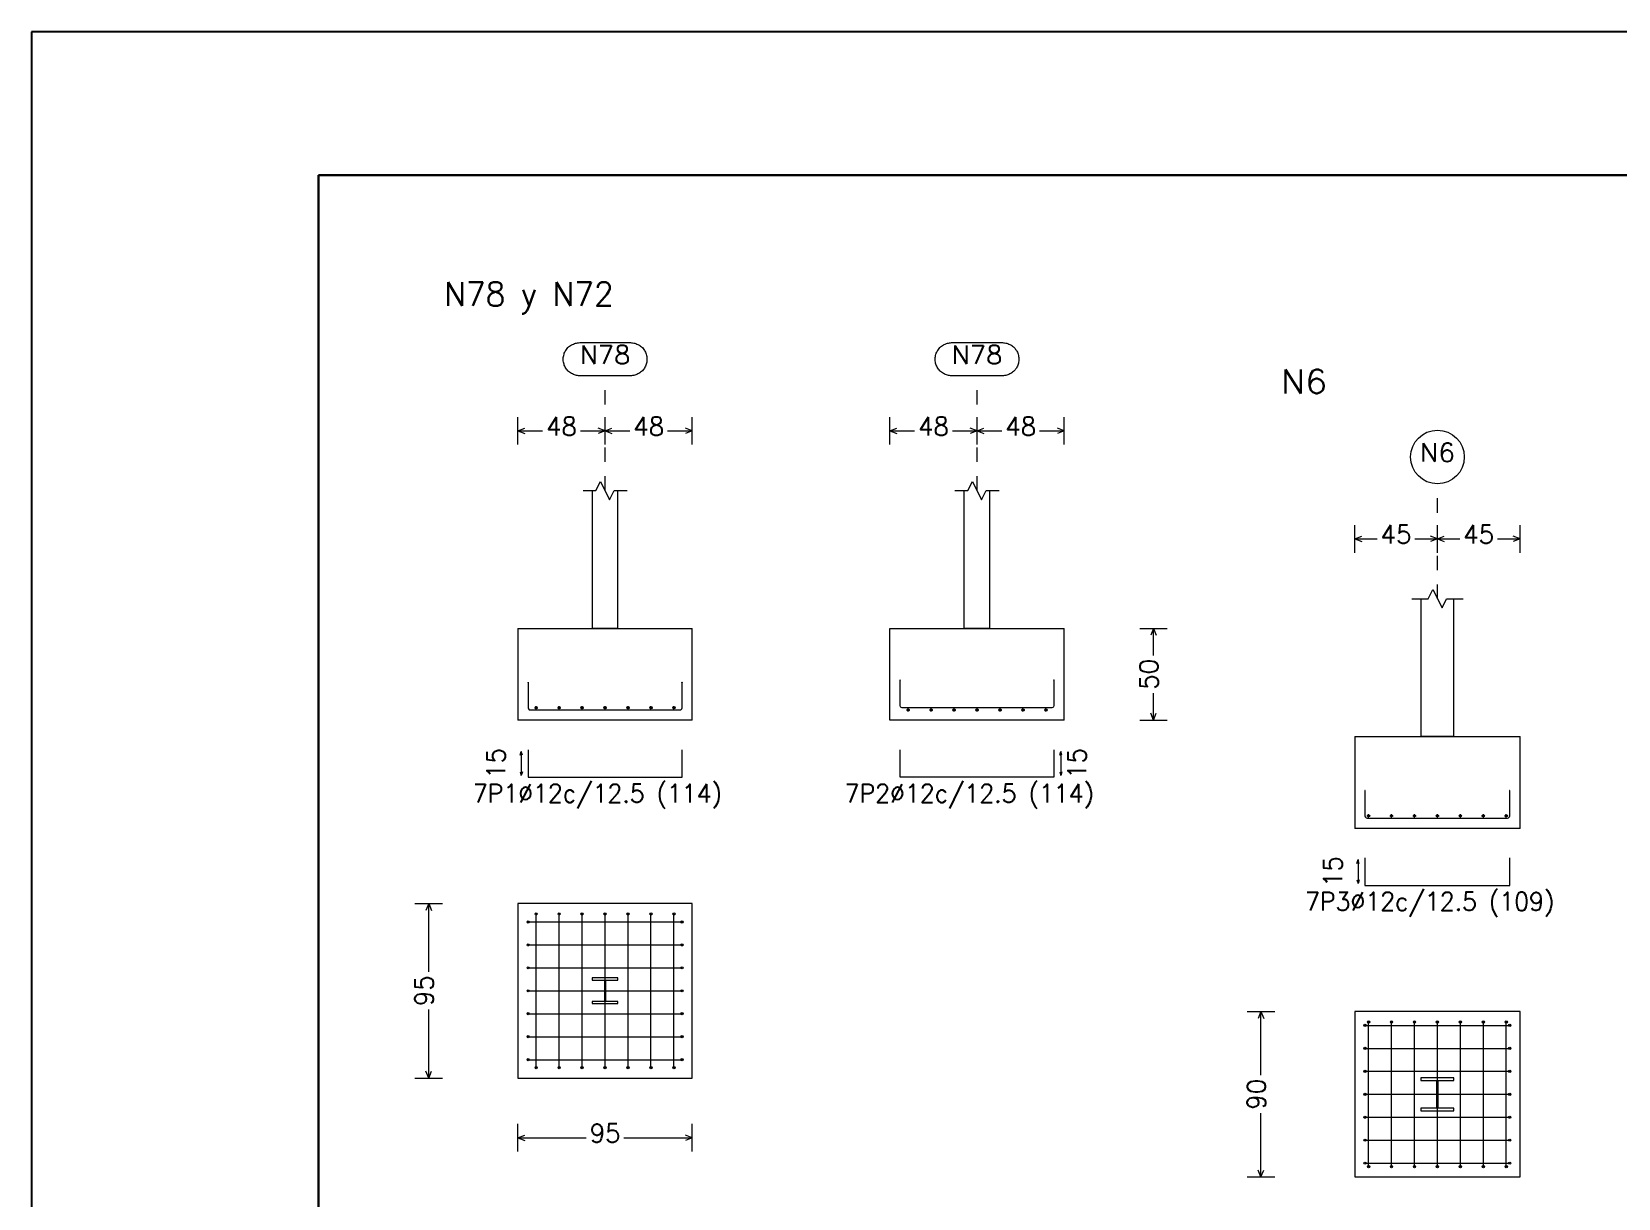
# Model space of a CAD drawing. Header units: millimetres. Extents: x -252 to 259, y -4 to 137.
# Drawn here: x 112.81 to 123.87, y 17.73 to 25.86 of the extents above; entities that cross this region are included whole.
import ezdxf
from ezdxf.enums import TextEntityAlignment as Align

# ---------------------------------------------------------------- set-up
doc = ezdxf.new("R2010")
doc.units = ezdxf.units.MM
doc.linetypes.add('CYPE_PUNTO', pattern=[0.075, 0, -0.075])
doc.layers.get('0').update_dxf_attribs({"lineweight": 0})
for name, color, linetype, lineweight in [('CIM_COTAS', 2, 'Continuous', 0), ('CIM_DIB_ARMADOS', 4, 'Continuous', 0), ('CIM_GEOMETRIA', 2, 'Continuous', 0), ('CIM_REFEREN', 2, 'Continuous', 0), ('CIM_TXT_ARMADOS', 3, 'Continuous', 0)]:
    doc.layers.add(name, color=color, linetype=linetype, lineweight=lineweight)
doc.layers.add('VG', color=7, linetype='Continuous')
doc.styles.add('CYPETXT', font='romans__.ttf', dxfattribs={"height": 0.2})

# ---------------------------------------------------------------- blocks, each defined once
blk = doc.blocks.new('PLANTILLA')
at = {"layer": 'VG'}
for p, q in [((72904.71, 49224.711), (72862.71, 49224.711)), ((72862.71, 49224.711), (72862.71, 49195.011)), ((72864.71, 49196.011), (72864.71, 49223.711)), ((72864.71, 49223.711), (72903.71, 49223.711))]:
    blk.add_line(p, q, dxfattribs=at)
blk.add_lwpolyline([(72864.71, 49223.711), (72864.71, 49196.011), (72885.71, 49196.011), (72885.71, 49199.611), (72903.66, 49199.561), (72903.71, 49223.711), (72864.71, 49223.711)], close=True, dxfattribs=at)

msp = doc.modelspace()

# ---------------------------------------------------------------- hatches: boundary and pattern name
at = {"layer": 'CIM_DIB_ARMADOS'}
h = msp.add_hatch(color=256, dxfattribs=at)
edge = h.paths.add_edge_path()
edge.add_arc((116.273, 21.326), 0.00102, 0, 360)
h = msp.add_hatch(color=256, dxfattribs=at)
edge = h.paths.add_edge_path()
edge.add_arc((117.346, 21.326), 0.00102, 0, 360)
h = msp.add_hatch(color=256, dxfattribs=at)
edge = h.paths.add_edge_path()
edge.add_arc((118.866, 21.342), 0.00102, 0, 360)
h = msp.add_hatch(color=256, dxfattribs=at)
edge = h.paths.add_edge_path()
edge.add_arc((119.938, 21.342), 0.00102, 0, 360)
h = msp.add_hatch(color=256, dxfattribs=at)
edge = h.paths.add_edge_path()
edge.add_arc((122.106, 20.573), 0.00102, 0, 360)
h = msp.add_hatch(color=256, dxfattribs=at)
edge = h.paths.add_edge_path()
edge.add_arc((123.115, 20.573), 0.00102, 0, 360)
h = msp.add_hatch(color=256, dxfattribs=at)
edge = h.paths.add_edge_path()
edge.add_arc((116.329, 19.713), 0.00102, 0, 360)
h = msp.add_hatch(color=256, dxfattribs=at)
edge = h.paths.add_edge_path()
edge.add_arc((116.489, 19.713), 0.00102, 0, 360)
h = msp.add_hatch(color=256, dxfattribs=at)
edge = h.paths.add_edge_path()
edge.add_arc((116.649, 19.713), 0.00102, 0, 360)
h = msp.add_hatch(color=256, dxfattribs=at)
edge = h.paths.add_edge_path()
edge.add_arc((116.809, 19.713), 0.00102, 0, 360)
h = msp.add_hatch(color=256, dxfattribs=at)
edge = h.paths.add_edge_path()
edge.add_arc((116.969, 19.713), 0.00102, 0, 360)
h = msp.add_hatch(color=256, dxfattribs=at)
edge = h.paths.add_edge_path()
edge.add_arc((117.129, 19.713), 0.00102, 0, 360)
h = msp.add_hatch(color=256, dxfattribs=at)
edge = h.paths.add_edge_path()
edge.add_arc((117.289, 19.713), 0.00102, 0, 360)
h = msp.add_hatch(color=256, dxfattribs=at)
edge = h.paths.add_edge_path()
edge.add_arc((116.273, 19.657), 0.00102, 0, 360)
h = msp.add_hatch(color=256, dxfattribs=at)
edge = h.paths.add_edge_path()
edge.add_arc((117.346, 19.657), 0.00102, 0, 360)
h = msp.add_hatch(color=256, dxfattribs=at)
edge = h.paths.add_edge_path()
edge.add_arc((116.273, 19.497), 0.00102, 0, 360)
h = msp.add_hatch(color=256, dxfattribs=at)
edge = h.paths.add_edge_path()
edge.add_arc((117.346, 19.497), 0.00102, 0, 360)
h = msp.add_hatch(color=256, dxfattribs=at)
edge = h.paths.add_edge_path()
edge.add_arc((116.273, 19.337), 0.00102, 0, 360)
h = msp.add_hatch(color=256, dxfattribs=at)
edge = h.paths.add_edge_path()
edge.add_arc((117.346, 19.337), 0.00102, 0, 360)
h = msp.add_hatch(color=256, dxfattribs=at)
edge = h.paths.add_edge_path()
edge.add_arc((116.273, 19.177), 0.00102, 0, 360)
h = msp.add_hatch(color=256, dxfattribs=at)
edge = h.paths.add_edge_path()
edge.add_arc((117.346, 19.177), 0.00102, 0, 360)
h = msp.add_hatch(color=256, dxfattribs=at)
edge = h.paths.add_edge_path()
edge.add_arc((116.273, 19.017), 0.00102, 0, 360)
h = msp.add_hatch(color=256, dxfattribs=at)
edge = h.paths.add_edge_path()
edge.add_arc((117.346, 19.017), 0.00102, 0, 360)
h = msp.add_hatch(color=256, dxfattribs=at)
edge = h.paths.add_edge_path()
edge.add_arc((122.106, 18.936), 0.00102, 0, 360)
h = msp.add_hatch(color=256, dxfattribs=at)
edge = h.paths.add_edge_path()
edge.add_arc((122.131, 18.96), 0.00102, 0, 360)
h = msp.add_hatch(color=256, dxfattribs=at)
edge = h.paths.add_edge_path()
edge.add_arc((122.291, 18.96), 0.00102, 0, 360)
h = msp.add_hatch(color=256, dxfattribs=at)
edge = h.paths.add_edge_path()
edge.add_arc((122.451, 18.96), 0.00102, 0, 360)
h = msp.add_hatch(color=256, dxfattribs=at)
edge = h.paths.add_edge_path()
edge.add_arc((122.611, 18.96), 0.00102, 0, 360)
h = msp.add_hatch(color=256, dxfattribs=at)
edge = h.paths.add_edge_path()
edge.add_arc((122.771, 18.96), 0.00102, 0, 360)
h = msp.add_hatch(color=256, dxfattribs=at)
edge = h.paths.add_edge_path()
edge.add_arc((122.931, 18.96), 0.00102, 0, 360)
h = msp.add_hatch(color=256, dxfattribs=at)
edge = h.paths.add_edge_path()
edge.add_arc((123.091, 18.96), 0.00102, 0, 360)
h = msp.add_hatch(color=256, dxfattribs=at)
edge = h.paths.add_edge_path()
edge.add_arc((123.115, 18.936), 0.00102, 0, 360)
h = msp.add_hatch(color=256, dxfattribs=at)
edge = h.paths.add_edge_path()
edge.add_arc((116.273, 18.857), 0.00102, 0, 360)
h = msp.add_hatch(color=256, dxfattribs=at)
edge = h.paths.add_edge_path()
edge.add_arc((117.346, 18.857), 0.00102, 0, 360)
h = msp.add_hatch(color=256, dxfattribs=at)
edge = h.paths.add_edge_path()
edge.add_arc((116.273, 18.697), 0.00102, 0, 360)
h = msp.add_hatch(color=256, dxfattribs=at)
edge = h.paths.add_edge_path()
edge.add_arc((117.346, 18.697), 0.00102, 0, 360)
h = msp.add_hatch(color=256, dxfattribs=at)
edge = h.paths.add_edge_path()
edge.add_arc((122.106, 18.776), 0.00102, 0, 360)
h = msp.add_hatch(color=256, dxfattribs=at)
edge = h.paths.add_edge_path()
edge.add_arc((123.115, 18.776), 0.00102, 0, 360)
h = msp.add_hatch(color=256, dxfattribs=at)
edge = h.paths.add_edge_path()
edge.add_arc((116.329, 18.641), 0.00102, 0, 360)
h = msp.add_hatch(color=256, dxfattribs=at)
edge = h.paths.add_edge_path()
edge.add_arc((116.489, 18.641), 0.00102, 0, 360)
h = msp.add_hatch(color=256, dxfattribs=at)
edge = h.paths.add_edge_path()
edge.add_arc((116.649, 18.641), 0.00102, 0, 360)
h = msp.add_hatch(color=256, dxfattribs=at)
edge = h.paths.add_edge_path()
edge.add_arc((116.809, 18.641), 0.00102, 0, 360)
h = msp.add_hatch(color=256, dxfattribs=at)
edge = h.paths.add_edge_path()
edge.add_arc((116.969, 18.641), 0.00102, 0, 360)
h = msp.add_hatch(color=256, dxfattribs=at)
edge = h.paths.add_edge_path()
edge.add_arc((117.129, 18.641), 0.00102, 0, 360)
h = msp.add_hatch(color=256, dxfattribs=at)
edge = h.paths.add_edge_path()
edge.add_arc((117.289, 18.641), 0.00102, 0, 360)
h = msp.add_hatch(color=256, dxfattribs=at)
edge = h.paths.add_edge_path()
edge.add_arc((122.106, 18.616), 0.00102, 0, 360)
h = msp.add_hatch(color=256, dxfattribs=at)
edge = h.paths.add_edge_path()
edge.add_arc((123.115, 18.616), 0.00102, 0, 360)
h = msp.add_hatch(color=256, dxfattribs=at)
edge = h.paths.add_edge_path()
edge.add_arc((122.106, 18.456), 0.00102, 0, 360)
h = msp.add_hatch(color=256, dxfattribs=at)
edge = h.paths.add_edge_path()
edge.add_arc((123.115, 18.456), 0.00102, 0, 360)
h = msp.add_hatch(color=256, dxfattribs=at)
edge = h.paths.add_edge_path()
edge.add_arc((122.106, 18.296), 0.00102, 0, 360)
h = msp.add_hatch(color=256, dxfattribs=at)
edge = h.paths.add_edge_path()
edge.add_arc((123.115, 18.296), 0.00102, 0, 360)
h = msp.add_hatch(color=256, dxfattribs=at)
edge = h.paths.add_edge_path()
edge.add_arc((122.106, 18.136), 0.00102, 0, 360)
h = msp.add_hatch(color=256, dxfattribs=at)
edge = h.paths.add_edge_path()
edge.add_arc((123.115, 18.136), 0.00102, 0, 360)
h = msp.add_hatch(color=256, dxfattribs=at)
edge = h.paths.add_edge_path()
edge.add_arc((122.106, 17.976), 0.00102, 0, 360)
h = msp.add_hatch(color=256, dxfattribs=at)
edge = h.paths.add_edge_path()
edge.add_arc((122.131, 17.952), 0.00102, 0, 360)
h = msp.add_hatch(color=256, dxfattribs=at)
edge = h.paths.add_edge_path()
edge.add_arc((122.291, 17.952), 0.00102, 0, 360)
h = msp.add_hatch(color=256, dxfattribs=at)
edge = h.paths.add_edge_path()
edge.add_arc((122.451, 17.952), 0.00102, 0, 360)
h = msp.add_hatch(color=256, dxfattribs=at)
edge = h.paths.add_edge_path()
edge.add_arc((122.611, 17.952), 0.00102, 0, 360)
h = msp.add_hatch(color=256, dxfattribs=at)
edge = h.paths.add_edge_path()
edge.add_arc((122.771, 17.952), 0.00102, 0, 360)
h = msp.add_hatch(color=256, dxfattribs=at)
edge = h.paths.add_edge_path()
edge.add_arc((122.931, 17.952), 0.00102, 0, 360)
h = msp.add_hatch(color=256, dxfattribs=at)
edge = h.paths.add_edge_path()
edge.add_arc((123.091, 17.952), 0.00102, 0, 360)
h = msp.add_hatch(color=256, dxfattribs=at)
edge = h.paths.add_edge_path()
edge.add_arc((123.115, 17.976), 0.00102, 0, 360)

# ---------------------------------------------------------------- linework, layer by layer
at = {"layer": 'CIM_COTAS', "linetype": 'CYPE_PUNTO'}
for p, q in [((116.809, 22.663), (116.809, 23.463)), ((119.402, 22.663), (119.402, 23.463)), ((122.611, 21.909), (122.611, 22.71))]:
    msp.add_line(p, q, dxfattribs=at)
at = {"layer": 'CIM_COTAS'}
for p, q in [((116.201, 22.983), (116.201, 23.175)), ((116.809, 22.983), (116.809, 23.175)), ((116.809, 22.983), (116.809, 23.175)), ((117.417, 22.983), (117.417, 23.175)), ((118.794, 22.983), (118.794, 23.175)), ((119.402, 22.983), (119.402, 23.175)), ((119.402, 22.983), (119.402, 23.175)), ((120.01, 22.983), (120.01, 23.175)), ((116.201, 23.079), (116.249, 23.098)), ((116.201, 23.079), (116.249, 23.06)), ((116.201, 23.079), (116.374, 23.079)), ((116.637, 23.079), (116.809, 23.079)), ((116.809, 23.079), (116.761, 23.098)), ((116.809, 23.079), (116.761, 23.06)), ((116.809, 23.079), (116.857, 23.098)), ((116.809, 23.079), (116.857, 23.06)), ((116.809, 23.079), (116.982, 23.079)), ((117.245, 23.079), (117.417, 23.079)), ((117.417, 23.079), (117.369, 23.098)), ((117.417, 23.079), (117.369, 23.06)), ((118.794, 23.079), (118.842, 23.098)), ((118.794, 23.079), (118.842, 23.06)), ((118.794, 23.079), (118.967, 23.079)), ((119.23, 23.079), (119.402, 23.079)), ((119.402, 23.079), (119.354, 23.098)), ((119.402, 23.079), (119.354, 23.06)), ((119.402, 23.079), (119.45, 23.098)), ((119.402, 23.079), (119.45, 23.06)), ((119.402, 23.079), (119.575, 23.079)), ((119.838, 23.079), (120.01, 23.079)), ((120.01, 23.079), (119.962, 23.098)), ((120.01, 23.079), (119.962, 23.06)), ((122.035, 22.23), (122.035, 22.422)), ((122.035, 22.326), (122.083, 22.345)), ((122.611, 22.326), (122.563, 22.345)), ((122.611, 22.23), (122.611, 22.422)), ((122.611, 22.23), (122.611, 22.422)), ((122.611, 22.326), (122.659, 22.345)), ((123.187, 22.326), (123.139, 22.345)), ((123.187, 22.23), (123.187, 22.422)), ((122.035, 22.326), (122.083, 22.307)), ((122.035, 22.326), (122.191, 22.326)), ((122.454, 22.326), (122.611, 22.326)), ((122.611, 22.326), (122.563, 22.307)), ((122.611, 22.326), (122.659, 22.307)), ((122.611, 22.326), (122.767, 22.326)), ((123.03, 22.326), (123.187, 22.326)), ((123.187, 22.326), (123.139, 22.307)), ((120.536, 21.703), (120.728, 21.703)), ((120.632, 21.703), (120.613, 21.655)), ((120.632, 21.703), (120.651, 21.655)), ((120.632, 21.514), (120.632, 21.703)), ((120.632, 21.063), (120.632, 21.251)), ((120.536, 21.063), (120.728, 21.063)), ((120.632, 21.063), (120.613, 21.111)), ((120.632, 21.063), (120.651, 21.111)), ((115.484, 19.785), (115.676, 19.785)), ((115.58, 19.785), (115.56, 19.737)), ((115.58, 19.785), (115.599, 19.737)), ((115.58, 19.309), (115.58, 19.785)), ((115.58, 18.569), (115.58, 19.046)), ((121.285, 19.032), (121.477, 19.032)), ((121.381, 19.032), (121.362, 18.984)), ((121.381, 19.032), (121.4, 18.984)), ((121.381, 18.588), (121.381, 19.032)), ((115.58, 18.569), (115.56, 18.617)), ((115.58, 18.569), (115.599, 18.617)), ((115.484, 18.569), (115.676, 18.569)), ((116.201, 18.057), (116.201, 18.249)), ((117.417, 18.057), (117.417, 18.249)), ((121.381, 17.88), (121.381, 18.324)), ((116.201, 18.153), (116.249, 18.172)), ((116.201, 18.153), (116.249, 18.133)), ((116.201, 18.153), (116.678, 18.153)), ((116.941, 18.153), (117.417, 18.153)), ((117.417, 18.153), (117.369, 18.172)), ((117.417, 18.153), (117.369, 18.133)), ((121.381, 17.88), (121.362, 17.928)), ((121.381, 17.88), (121.4, 17.928)), ((121.285, 17.88), (121.477, 17.88))]:
    msp.add_line(p, q, dxfattribs=at)
for points in [[(116.986, 23.694), (116.994, 23.693), (117.001, 23.693), (117.009, 23.691), (117.016, 23.69), (117.024, 23.687), (117.031, 23.684), (117.038, 23.681), (117.045, 23.678), (117.051, 23.673), (117.057, 23.669), (117.063, 23.664), (117.069, 23.659), (117.074, 23.653), (117.079, 23.647), (117.083, 23.64), (117.087, 23.634), (117.091, 23.627), (117.094, 23.62), (117.096, 23.613), (117.098, 23.605), (117.1, 23.598), (117.101, 23.59), (117.101, 23.582), (117.101, 23.575), (117.101, 23.567), (117.1, 23.559), (117.098, 23.552), (117.096, 23.544), (117.094, 23.537), (117.091, 23.53), (117.087, 23.523), (117.083, 23.516), (117.079, 23.51), (117.074, 23.504), (117.069, 23.498), (117.063, 23.493), (117.057, 23.488), (117.051, 23.483), (117.045, 23.479), (117.038, 23.476), (117.031, 23.472), (117.024, 23.47), (117.016, 23.467), (117.009, 23.466), (117.001, 23.464), (116.994, 23.463), (116.986, 23.463), (116.633, 23.463), (116.625, 23.463), (116.617, 23.464), (116.61, 23.466), (116.602, 23.467), (116.595, 23.47), (116.588, 23.472), (116.581, 23.476), (116.574, 23.479), (116.568, 23.483), (116.561, 23.488), (116.555, 23.493), (116.55, 23.498), (116.545, 23.504), (116.54, 23.51), (116.536, 23.516), (116.532, 23.523), (116.528, 23.53), (116.525, 23.537), (116.523, 23.544), (116.521, 23.552), (116.519, 23.559), (116.518, 23.567), (116.518, 23.575), (116.518, 23.582), (116.518, 23.59), (116.519, 23.598), (116.521, 23.605), (116.523, 23.613), (116.525, 23.62), (116.528, 23.627), (116.532, 23.634), (116.536, 23.64), (116.54, 23.647), (116.545, 23.653), (116.55, 23.659), (116.555, 23.664), (116.561, 23.669), (116.568, 23.673), (116.574, 23.678), (116.581, 23.681), (116.588, 23.684), (116.595, 23.687), (116.602, 23.69), (116.61, 23.691), (116.617, 23.693), (116.625, 23.693), (116.633, 23.694), (116.986, 23.694)], [(119.579, 23.694), (119.586, 23.693), (119.594, 23.693), (119.602, 23.691), (119.609, 23.69), (119.616, 23.687), (119.624, 23.684), (119.631, 23.681), (119.637, 23.678), (119.644, 23.673), (119.65, 23.669), (119.656, 23.664), (119.661, 23.659), (119.667, 23.653), (119.671, 23.647), (119.676, 23.64), (119.68, 23.634), (119.683, 23.627), (119.686, 23.62), (119.689, 23.613), (119.691, 23.605), (119.692, 23.598), (119.693, 23.59), (119.694, 23.582), (119.694, 23.575), (119.693, 23.567), (119.692, 23.559), (119.691, 23.552), (119.689, 23.544), (119.686, 23.537), (119.683, 23.53), (119.68, 23.523), (119.676, 23.516), (119.671, 23.51), (119.667, 23.504), (119.661, 23.498), (119.656, 23.493), (119.65, 23.488), (119.644, 23.483), (119.637, 23.479), (119.631, 23.476), (119.624, 23.472), (119.616, 23.47), (119.609, 23.467), (119.602, 23.466), (119.594, 23.464), (119.586, 23.463), (119.579, 23.463), (119.225, 23.463), (119.218, 23.463), (119.21, 23.464), (119.202, 23.466), (119.195, 23.467), (119.188, 23.47), (119.18, 23.472), (119.173, 23.476), (119.167, 23.479), (119.16, 23.483), (119.154, 23.488), (119.148, 23.493), (119.143, 23.498), (119.137, 23.504), (119.133, 23.51), (119.128, 23.516), (119.124, 23.523), (119.121, 23.53), (119.118, 23.537), (119.115, 23.544), (119.113, 23.552), (119.112, 23.559), (119.111, 23.567), (119.11, 23.575), (119.11, 23.582), (119.111, 23.59), (119.112, 23.598), (119.113, 23.605), (119.115, 23.613), (119.118, 23.62), (119.121, 23.627), (119.124, 23.634), (119.128, 23.64), (119.133, 23.647), (119.137, 23.653), (119.143, 23.659), (119.148, 23.664), (119.154, 23.669), (119.16, 23.673), (119.167, 23.678), (119.173, 23.681), (119.18, 23.684), (119.188, 23.687), (119.195, 23.69), (119.202, 23.691), (119.21, 23.693), (119.218, 23.693), (119.225, 23.694), (119.579, 23.694)]]:
    msp.add_lwpolyline(points, close=True, dxfattribs=at)
msp.add_circle((122.611, 22.897), 0.187, dxfattribs=at)
at = {"layer": 'CIM_DIB_ARMADOS'}
for p, q in [((116.318, 21.15), (116.341, 21.15)), ((116.329, 21.138), (116.329, 21.161)), ((116.478, 21.15), (116.501, 21.15)), ((116.489, 21.138), (116.489, 21.161)), ((116.638, 21.15), (116.661, 21.15)), ((116.649, 21.138), (116.649, 21.161)), ((116.798, 21.15), (116.821, 21.15)), ((116.809, 21.138), (116.809, 21.161)), ((116.958, 21.15), (116.981, 21.15)), ((116.969, 21.138), (116.969, 21.161)), ((117.118, 21.15), (117.141, 21.15)), ((117.129, 21.138), (117.129, 21.161)), ((117.278, 21.15), (117.301, 21.15)), ((117.289, 21.138), (117.289, 21.161)), ((118.911, 21.134), (118.934, 21.134)), ((118.922, 21.123), (118.922, 21.146)), ((119.071, 21.134), (119.094, 21.134)), ((119.082, 21.123), (119.082, 21.146)), ((119.231, 21.134), (119.254, 21.134)), ((119.242, 21.123), (119.242, 21.146)), ((119.391, 21.134), (119.414, 21.134)), ((119.402, 21.123), (119.402, 21.146)), ((119.551, 21.134), (119.574, 21.134)), ((119.562, 21.123), (119.562, 21.146)), ((119.711, 21.134), (119.734, 21.134)), ((119.722, 21.123), (119.722, 21.146)), ((119.871, 21.134), (119.894, 21.134)), ((119.882, 21.123), (119.882, 21.146)), ((122.119, 20.396), (122.142, 20.396)), ((122.131, 20.385), (122.131, 20.408)), ((122.279, 20.396), (122.302, 20.396)), ((122.291, 20.385), (122.291, 20.408)), ((122.439, 20.396), (122.462, 20.396)), ((122.451, 20.385), (122.451, 20.408)), ((122.599, 20.396), (122.622, 20.396)), ((122.611, 20.385), (122.611, 20.408)), ((122.759, 20.396), (122.782, 20.396)), ((122.771, 20.385), (122.771, 20.408)), ((122.919, 20.396), (122.942, 20.396)), ((122.931, 20.385), (122.931, 20.408)), ((123.079, 20.396), (123.102, 20.396)), ((123.091, 20.385), (123.091, 20.408))]:
    msp.add_line(p, q, dxfattribs=at)
for points in [[(116.273, 21.326), (116.273, 21.15), (116.275, 21.142), (116.281, 21.136), (116.288, 21.134), (117.33, 21.134), (117.338, 21.136), (117.344, 21.142), (117.346, 21.15), (117.346, 21.326)], [(119.938, 21.342), (119.938, 21.165), (119.936, 21.157), (119.931, 21.152), (119.923, 21.15), (118.881, 21.15), (118.873, 21.152), (118.868, 21.157), (118.866, 21.165), (118.866, 21.342)], [(116.273, 20.857), (116.273, 20.665), (117.346, 20.665), (117.346, 20.857)], [(119.938, 20.857), (119.938, 20.665), (118.866, 20.665), (118.866, 20.857)], [(122.106, 20.573), (122.106, 20.396), (122.108, 20.389), (122.114, 20.383), (122.122, 20.381), (123.1, 20.381), (123.107, 20.383), (123.113, 20.389), (123.115, 20.396), (123.115, 20.573)], [(122.106, 20.104), (122.106, 19.912), (123.115, 19.912), (123.115, 20.104)], [(116.329, 18.641), (116.329, 18.643), (116.329, 18.649), (116.329, 18.656), (116.329, 19.698), (116.329, 19.706), (116.329, 19.711), (116.329, 19.713)], [(116.489, 18.641), (116.489, 18.643), (116.489, 18.649), (116.489, 18.656), (116.489, 19.698), (116.489, 19.706), (116.489, 19.711), (116.489, 19.713)], [(116.649, 18.641), (116.649, 18.643), (116.649, 18.649), (116.649, 18.656), (116.649, 19.698), (116.649, 19.706), (116.649, 19.711), (116.649, 19.713)], [(116.809, 18.641), (116.809, 18.643), (116.809, 18.649), (116.809, 18.656), (116.809, 19.698), (116.809, 19.706), (116.809, 19.711), (116.809, 19.713)], [(116.969, 18.641), (116.969, 18.643), (116.969, 18.649), (116.969, 18.656), (116.969, 19.698), (116.969, 19.706), (116.969, 19.711), (116.969, 19.713)], [(117.129, 18.641), (117.129, 18.643), (117.129, 18.649), (117.129, 18.656), (117.129, 19.698), (117.129, 19.706), (117.129, 19.711), (117.129, 19.713)], [(117.289, 18.641), (117.289, 18.643), (117.289, 18.649), (117.289, 18.656), (117.289, 19.698), (117.289, 19.706), (117.289, 19.711), (117.289, 19.713)], [(116.273, 19.657), (116.275, 19.657), (116.281, 19.657), (116.288, 19.657), (117.33, 19.657), (117.338, 19.657), (117.344, 19.657), (117.346, 19.657)], [(116.273, 19.497), (116.275, 19.497), (116.281, 19.497), (116.288, 19.497), (117.33, 19.497), (117.338, 19.497), (117.344, 19.497), (117.346, 19.497)], [(116.273, 19.337), (116.275, 19.337), (116.281, 19.337), (116.288, 19.337), (117.33, 19.337), (117.338, 19.337), (117.344, 19.337), (117.346, 19.337)], [(116.273, 19.177), (116.275, 19.177), (116.281, 19.177), (116.288, 19.177), (117.33, 19.177), (117.338, 19.177), (117.344, 19.177), (117.346, 19.177)], [(116.273, 19.017), (116.275, 19.017), (116.281, 19.017), (116.288, 19.017), (117.33, 19.017), (117.338, 19.017), (117.344, 19.017), (117.346, 19.017)], [(122.106, 18.936), (122.108, 18.936), (122.114, 18.936), (122.122, 18.936), (123.1, 18.936), (123.107, 18.936), (123.113, 18.936), (123.115, 18.936)], [(122.131, 17.952), (122.131, 17.954), (122.131, 17.959), (122.131, 17.967), (122.131, 18.945), (122.131, 18.953), (122.131, 18.958), (122.131, 18.96)], [(122.291, 17.952), (122.291, 17.954), (122.291, 17.959), (122.291, 17.967), (122.291, 18.945), (122.291, 18.953), (122.291, 18.958), (122.291, 18.96)], [(122.451, 17.952), (122.451, 17.954), (122.451, 17.959), (122.451, 17.967), (122.451, 18.945), (122.451, 18.953), (122.451, 18.958), (122.451, 18.96)], [(122.611, 17.952), (122.611, 17.954), (122.611, 17.959), (122.611, 17.967), (122.611, 18.945), (122.611, 18.953), (122.611, 18.958), (122.611, 18.96)], [(122.771, 17.952), (122.771, 17.954), (122.771, 17.959), (122.771, 17.967), (122.771, 18.945), (122.771, 18.953), (122.771, 18.958), (122.771, 18.96)], [(122.931, 17.952), (122.931, 17.954), (122.931, 17.959), (122.931, 17.967), (122.931, 18.945), (122.931, 18.953), (122.931, 18.958), (122.931, 18.96)], [(123.091, 17.952), (123.091, 17.954), (123.091, 17.959), (123.091, 17.967), (123.091, 18.945), (123.091, 18.953), (123.091, 18.958), (123.091, 18.96)], [(116.273, 18.857), (116.275, 18.857), (116.281, 18.857), (116.288, 18.857), (117.33, 18.857), (117.338, 18.857), (117.344, 18.857), (117.346, 18.857)], [(116.273, 18.697), (116.275, 18.697), (116.281, 18.697), (116.288, 18.697), (117.33, 18.697), (117.338, 18.697), (117.344, 18.697), (117.346, 18.697)], [(122.106, 18.776), (122.108, 18.776), (122.114, 18.776), (122.122, 18.776), (123.1, 18.776), (123.107, 18.776), (123.113, 18.776), (123.115, 18.776)], [(122.106, 18.616), (122.108, 18.616), (122.114, 18.616), (122.122, 18.616), (123.1, 18.616), (123.107, 18.616), (123.113, 18.616), (123.115, 18.616)], [(122.106, 18.456), (122.108, 18.456), (122.114, 18.456), (122.122, 18.456), (123.1, 18.456), (123.107, 18.456), (123.113, 18.456), (123.115, 18.456)], [(122.106, 18.296), (122.108, 18.296), (122.114, 18.296), (122.122, 18.296), (123.1, 18.296), (123.107, 18.296), (123.113, 18.296), (123.115, 18.296)], [(122.106, 18.136), (122.108, 18.136), (122.114, 18.136), (122.122, 18.136), (123.1, 18.136), (123.107, 18.136), (123.113, 18.136), (123.115, 18.136)], [(122.106, 17.976), (122.108, 17.976), (122.114, 17.976), (122.122, 17.976), (123.1, 17.976), (123.107, 17.976), (123.113, 17.976), (123.115, 17.976)]]:
    msp.add_lwpolyline(points, dxfattribs=at)
for centre, radius in [((116.273, 21.326), 0.00102), ((117.346, 21.326), 0.00102), ((118.866, 21.342), 0.00102), ((119.938, 21.342), 0.00102), ((116.329, 21.15), 0.00768), ((116.489, 21.15), 0.00768), ((116.649, 21.15), 0.00768), ((116.809, 21.15), 0.00768), ((116.969, 21.15), 0.00768), ((117.129, 21.15), 0.00768), ((117.289, 21.15), 0.00768), ((118.922, 21.134), 0.00768), ((119.082, 21.134), 0.00768), ((119.242, 21.134), 0.00768), ((119.402, 21.134), 0.00768), ((119.562, 21.134), 0.00768), ((119.722, 21.134), 0.00768), ((119.882, 21.134), 0.00768), ((122.106, 20.573), 0.00102), ((123.115, 20.573), 0.00102), ((122.131, 20.396), 0.00768), ((122.291, 20.396), 0.00768), ((122.451, 20.396), 0.00768), ((122.611, 20.396), 0.00768), ((122.771, 20.396), 0.00768), ((122.931, 20.396), 0.00768), ((123.091, 20.396), 0.00768), ((116.329, 19.713), 0.00768), ((116.329, 19.713), 0.00102), ((116.489, 19.713), 0.00768), ((116.489, 19.713), 0.00102), ((116.649, 19.713), 0.00768), ((116.649, 19.713), 0.00102), ((116.809, 19.713), 0.00768), ((116.809, 19.713), 0.00102), ((116.969, 19.713), 0.00768), ((116.969, 19.713), 0.00102), ((117.129, 19.713), 0.00768), ((117.129, 19.713), 0.00102), ((117.289, 19.713), 0.00768), ((117.289, 19.713), 0.00102), ((116.273, 19.657), 0.00768), ((116.273, 19.657), 0.00102), ((117.346, 19.657), 0.00768), ((117.346, 19.657), 0.00102), ((116.273, 19.497), 0.00768), ((116.273, 19.497), 0.00102), ((117.346, 19.497), 0.00768), ((117.346, 19.497), 0.00102), ((116.273, 19.337), 0.00768), ((116.273, 19.337), 0.00102), ((117.346, 19.337), 0.00768), ((117.346, 19.337), 0.00102), ((116.273, 19.177), 0.00768), ((116.273, 19.177), 0.00102), ((117.346, 19.177), 0.00768), ((117.346, 19.177), 0.00102), ((116.273, 19.017), 0.00768), ((117.346, 19.017), 0.00768), ((116.273, 19.017), 0.00102), ((117.346, 19.017), 0.00102), ((122.106, 18.936), 0.00768), ((122.106, 18.936), 0.00102), ((122.131, 18.96), 0.00768), ((122.131, 18.96), 0.00102), ((122.291, 18.96), 0.00768), ((122.291, 18.96), 0.00102), ((122.451, 18.96), 0.00768), ((122.451, 18.96), 0.00102), ((122.611, 18.96), 0.00768), ((122.611, 18.96), 0.00102), ((122.771, 18.96), 0.00768), ((122.771, 18.96), 0.00102), ((122.931, 18.96), 0.00768), ((122.931, 18.96), 0.00102), ((123.091, 18.96), 0.00768), ((123.091, 18.96), 0.00102), ((123.115, 18.936), 0.00768), ((123.115, 18.936), 0.00102), ((116.273, 18.857), 0.00768), ((116.273, 18.857), 0.00102), ((117.346, 18.857), 0.00768), ((117.346, 18.857), 0.00102), ((116.273, 18.697), 0.00768), ((116.273, 18.697), 0.00102), ((117.346, 18.697), 0.00768), ((117.346, 18.697), 0.00102), ((122.106, 18.776), 0.00768), ((122.106, 18.776), 0.00102), ((123.115, 18.776), 0.00768), ((123.115, 18.776), 0.00102), ((116.329, 18.641), 0.00768), ((116.329, 18.641), 0.00102), ((116.489, 18.641), 0.00768), ((116.489, 18.641), 0.00102), ((116.649, 18.641), 0.00768), ((116.649, 18.641), 0.00102), ((116.809, 18.641), 0.00768), ((116.809, 18.641), 0.00102), ((116.969, 18.641), 0.00768), ((116.969, 18.641), 0.00102), ((117.129, 18.641), 0.00768), ((117.129, 18.641), 0.00102), ((117.289, 18.641), 0.00768), ((117.289, 18.641), 0.00102), ((122.106, 18.616), 0.00768), ((122.106, 18.616), 0.00102), ((123.115, 18.616), 0.00768), ((123.115, 18.616), 0.00102), ((122.106, 18.456), 0.00768), ((122.106, 18.456), 0.00102), ((123.115, 18.456), 0.00768), ((123.115, 18.456), 0.00102), ((122.106, 18.296), 0.00768), ((122.106, 18.296), 0.00102), ((123.115, 18.296), 0.00768), ((123.115, 18.296), 0.00102), ((122.106, 18.136), 0.00768), ((122.106, 18.136), 0.00102), ((123.115, 18.136), 0.00768), ((123.115, 18.136), 0.00102), ((122.106, 17.976), 0.00768), ((122.106, 17.976), 0.00102), ((122.131, 17.952), 0.00768), ((122.131, 17.952), 0.00102), ((122.291, 17.952), 0.00768), ((122.291, 17.952), 0.00102), ((122.451, 17.952), 0.00768), ((122.451, 17.952), 0.00102), ((122.611, 17.952), 0.00768), ((122.611, 17.952), 0.00102), ((122.771, 17.952), 0.00768), ((122.771, 17.952), 0.00102), ((122.931, 17.952), 0.00768), ((122.931, 17.952), 0.00102), ((123.091, 17.952), 0.00768), ((123.091, 17.952), 0.00102), ((123.115, 17.976), 0.00768), ((123.115, 17.976), 0.00102)]:
    msp.add_circle(centre, radius, dxfattribs=at)
at = {"layer": 'CIM_GEOMETRIA'}
for p, q in [((116.72, 22.663), (116.72, 21.703)), ((116.899, 21.703), (116.899, 22.663)), ((119.492, 21.703), (119.492, 22.663)), ((122.496, 21.909), (122.496, 20.949)), ((122.726, 20.949), (122.726, 21.909)), ((116.201, 21.703), (117.417, 21.703)), ((116.201, 21.703), (116.201, 21.063)), ((116.899, 21.703), (116.72, 21.703)), ((116.72, 21.703), (116.805, 21.703)), ((116.899, 21.703), (116.814, 21.703)), ((117.417, 21.063), (117.417, 21.703)), ((118.794, 21.703), (120.01, 21.703)), ((118.794, 21.063), (118.794, 21.703)), ((119.492, 21.703), (119.312, 21.703)), ((120.01, 21.063), (120.01, 21.703)), ((117.417, 21.063), (116.201, 21.063)), ((120.01, 21.063), (118.794, 21.063)), ((122.035, 20.949), (123.187, 20.949)), ((122.035, 20.949), (122.035, 20.309)), ((122.726, 20.949), (122.496, 20.949)), ((122.496, 20.949), (122.605, 20.949)), ((122.726, 20.949), (122.616, 20.949)), ((123.187, 20.309), (123.187, 20.949)), ((123.187, 20.309), (122.035, 20.309))]:
    msp.add_line(p, q, dxfattribs=at)
for points in [[(116.656, 22.663), (116.745, 22.663), (116.777, 22.727), (116.841, 22.599), (116.873, 22.663), (116.963, 22.663)], [(119.248, 22.663), (119.338, 22.663), (119.37, 22.727), (119.434, 22.599), (119.466, 22.663), (119.556, 22.663)], [(119.492, 21.703), (119.476, 21.703), (119.328, 21.703), (119.312, 21.703), (119.312, 22.663)], [(122.432, 21.909), (122.547, 21.909), (122.579, 21.973), (122.643, 21.845), (122.675, 21.909), (122.79, 21.909)]]:
    msp.add_lwpolyline(points, dxfattribs=at)
for points in [[(116.201, 18.569), (117.417, 18.569), (117.417, 19.785), (116.201, 19.785), (116.201, 18.569)], [(116.72, 19.088), (116.899, 19.088), (116.899, 19.103), (116.814, 19.103), (116.814, 19.251), (116.899, 19.251), (116.899, 19.267), (116.72, 19.267), (116.72, 19.251), (116.805, 19.251), (116.805, 19.103), (116.72, 19.103), (116.72, 19.088)], [(122.035, 17.88), (123.187, 17.88), (123.187, 19.032), (122.035, 19.032), (122.035, 17.88)], [(122.496, 18.341), (122.726, 18.341), (122.726, 18.359), (122.616, 18.359), (122.616, 18.553), (122.726, 18.553), (122.726, 18.571), (122.496, 18.571), (122.496, 18.553), (122.605, 18.553), (122.605, 18.359), (122.496, 18.359), (122.496, 18.341)]]:
    msp.add_lwpolyline(points, close=True, dxfattribs=at)
at = {"layer": 'CIM_TXT_ARMADOS'}
for p, q in [((116.217, 20.819), (116.225, 20.844)), ((116.233, 20.819), (116.225, 20.844)), ((116.225, 20.844), (116.225, 20.678)), ((119.978, 20.819), (119.986, 20.844)), ((119.994, 20.819), (119.986, 20.844)), ((119.986, 20.844), (119.986, 20.678)), ((116.217, 20.704), (116.225, 20.678)), ((116.233, 20.704), (116.225, 20.678)), ((119.978, 20.704), (119.986, 20.678)), ((119.994, 20.704), (119.986, 20.678)), ((122.05, 20.065), (122.058, 20.091)), ((122.066, 20.065), (122.058, 20.091)), ((122.058, 20.091), (122.058, 19.925)), ((122.05, 19.951), (122.058, 19.925)), ((122.066, 19.951), (122.058, 19.925))]:
    msp.add_line(p, q, dxfattribs=at)

# ---------------------------------------------------------------- block references
msp.add_blockref('PLANTILLA', (-72749.898, -49198.851))

# ---------------------------------------------------------------- texts
at = {"layer": 'CIM_COTAS', "style": 'CYPETXT'}
for s, width, p, p2 in [('N78', 0.924861, (116.633, 23.546), (116.986, 23.546)), ('N78', 0.924861, (119.225, 23.546), (119.579, 23.546)), ('48', 0.872087, (116.398, 23.047), (116.613, 23.047)), ('48', 0.872087, (117.006, 23.047), (117.221, 23.047)), ('48', 0.872087, (118.991, 23.047), (119.206, 23.047)), ('48', 0.872087, (119.599, 23.047), (119.814, 23.047)), ('N6', 0.950013, (122.488, 22.865), (122.734, 22.865)), ('45', 0.872087, (122.215, 22.294), (122.43, 22.294)), ('45', 0.872087, (122.791, 22.294), (123.006, 22.294)), ('95', 0.872087, (116.702, 18.121), (116.917, 18.121))]:
    msp.add_text(s, height=0.128, dxfattribs=dict(at, width=width)).set_placement(p, p2, align=Align.FIT)
at = {"layer": 'CIM_COTAS', "style": 'CYPETXT', "width": 0.872087}
for s, p, p2 in [('50', (120.664, 21.275), (120.664, 21.49)), ('95', (115.612, 19.07), (115.612, 19.285)), ('90', (121.413, 18.348), (121.413, 18.564))]:
    msp.add_text(s, height=0.128, rotation=90, dxfattribs=at).set_placement(p, p2, align=Align.FIT)
at = {"layer": 'CIM_REFEREN', "style": 'CYPETXT'}
for s, width, p, p2 in [('N78 y N72', 0.80949, (115.689, 23.95), (116.869, 23.95)), ('N6', 0.950013, (121.522, 23.34), (121.842, 23.34))]:
    msp.add_text(s, height=0.1664, dxfattribs=dict(at, width=width)).set_placement(p, p2, align=Align.FIT)
at = {"layer": 'CIM_TXT_ARMADOS', "style": 'CYPETXT', "width": 0.872087}
for p, p2 in [((116.113, 20.654), (116.113, 20.869)), ((120.162, 20.654), (120.162, 20.869)), ((121.946, 19.9), (121.946, 20.116))]:
    msp.add_text('15', height=0.128, rotation=90, dxfattribs=at).set_placement(p, p2, align=Align.FIT)
at = {"layer": 'CIM_TXT_ARMADOS', "style": 'CYPETXT', "width": 0.830232}
for s, p, p2 in [('7P1%%c12c/12.5 (114)', (115.887, 20.489), (117.624, 20.489)), ('7P2%%c12c/12.5 (114)', (118.479, 20.489), (120.217, 20.489)), ('7P3%%c12c/12.5 (109)', (121.688, 19.736), (123.426, 19.736))]:
    msp.add_text(s, height=0.128, dxfattribs=at).set_placement(p, p2, align=Align.FIT)

doc.saveas('drawing.dxf')
